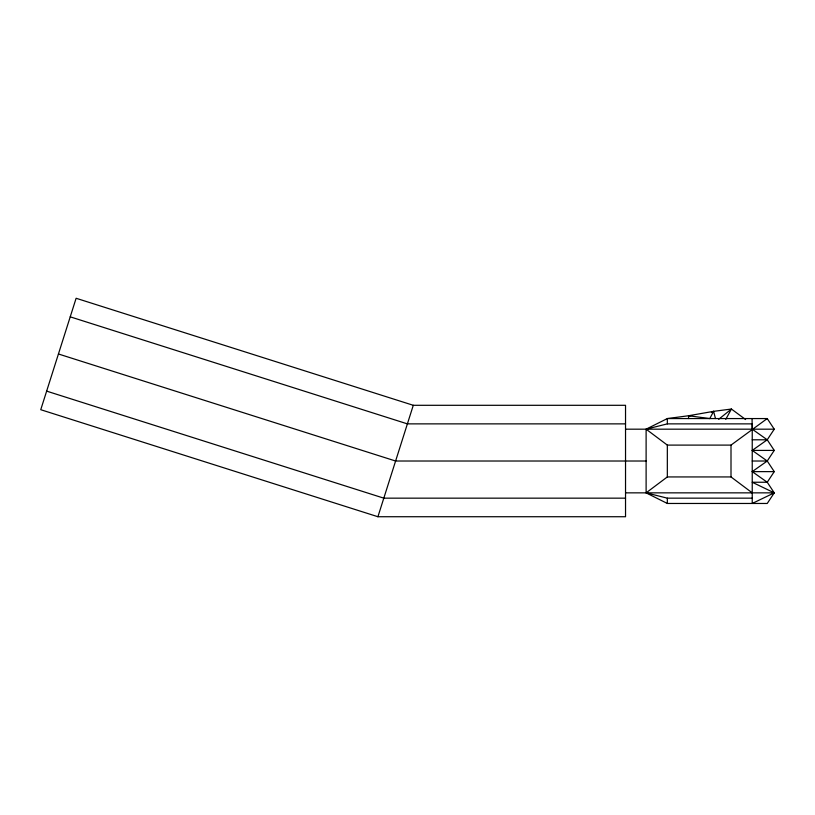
<?xml version="1.0" encoding="UTF-8"?>
<svg xmlns="http://www.w3.org/2000/svg" width="815" height="815" viewBox="0 0 815 815"><rect width="100%" height="100%" fill="white"/><g stroke="black" fill="none" stroke-linecap="round" stroke-linejoin="round"><path stroke-width="1.22" d="M377.916 516.73L413.287 405.299L625.533 405.299L625.533 516.73L377.916 516.73L40.75 409.701L76.121 298.27L413.287 405.299M745.603 419.531L731.422 409.038L713.614 411.341L709.784 418.564L688.563 415.742L667.332 418.564L646.112 429.179L646.112 492.851L667.332 503.466L767.241 503.466L774.25 492.851L767.241 482.246L752.235 471.63L767.241 461.015L774.25 450.41L767.241 439.794L752.235 429.179L752.062 418.564M725.758 419.379L731.422 409.038L718.677 419.307M667.332 423.871L752.235 423.871L752.235 503.466L774.25 492.851L752.235 482.246L767.241 482.246L774.25 471.63L767.241 461.015L752.235 450.41L767.241 439.794L774.25 429.179L767.241 418.564L667.332 418.564L667.332 423.871L646.112 429.179L667.332 445.102L731.004 445.102L767.241 418.564M752.235 492.851L731.004 476.938L667.332 476.938L646.112 492.851L667.332 498.159L752.235 498.159M711.363 412.4L713.614 411.341L715.468 418.564M688.563 418.564L688.563 415.742L713.614 411.341M688.563 415.742L691.039 415.66M625.533 423.871L407.388 423.871L70.233 316.841M626.134 429.179L774.25 429.179M752.235 439.794L767.241 439.794M752.235 450.41L774.25 450.41M646.112 461.015L395.601 461.015L58.436 353.985M752.235 461.015L767.241 461.015M752.235 471.63L774.25 471.63M626.134 492.851L774.25 492.851M625.533 498.159L383.814 498.159L46.649 391.129M731.004 445.102L731.004 476.938M667.332 445.102L667.332 476.938M667.332 498.159L667.332 503.466"/></g></svg>
